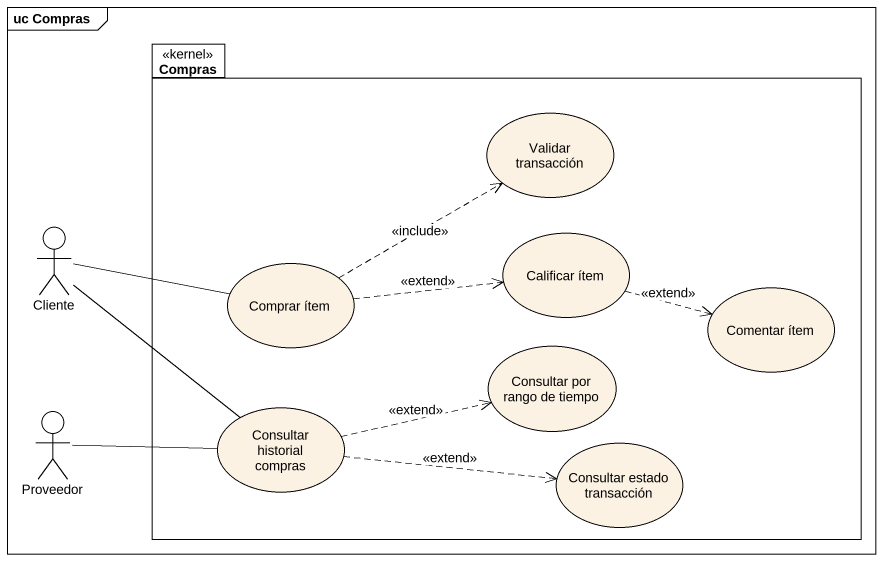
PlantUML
@startuml
mainframe uc Compras
package Compras <<kernel>> {
  usecase "Validar transacción" as Validar_transacción
  usecase "Calificar ítem" as Calificar_ítem
  usecase "Comprar ítem" as Comprar_ítem
  usecase "Comentar ítem" as Comentar_ítem
  usecase "Consultar por rango de tiempo" as Consultar_por_rango_de
  usecase "Consultar historial compras" as Consultar_historial_compras
  usecase "Consultar estado transacción" as Consultar_estado_transacción
}
actor Cliente
actor Proveedor
Cliente -right- Comprar_ítem
Cliente -- Consultar_historial_compras
Calificar_ítem .right.> Comentar_ítem : <<extend>>
Comprar_ítem .right.> Validar_transacción : <<include>>
Comprar_ítem .right.> Calificar_ítem : <<extend>>
Proveedor -right- Consultar_historial_compras
Consultar_historial_compras .right.> Consultar_por_rango_de : <<extend>>
Consultar_historial_compras .right.> Consultar_estado_transacción : <<extend>>
@enduml
